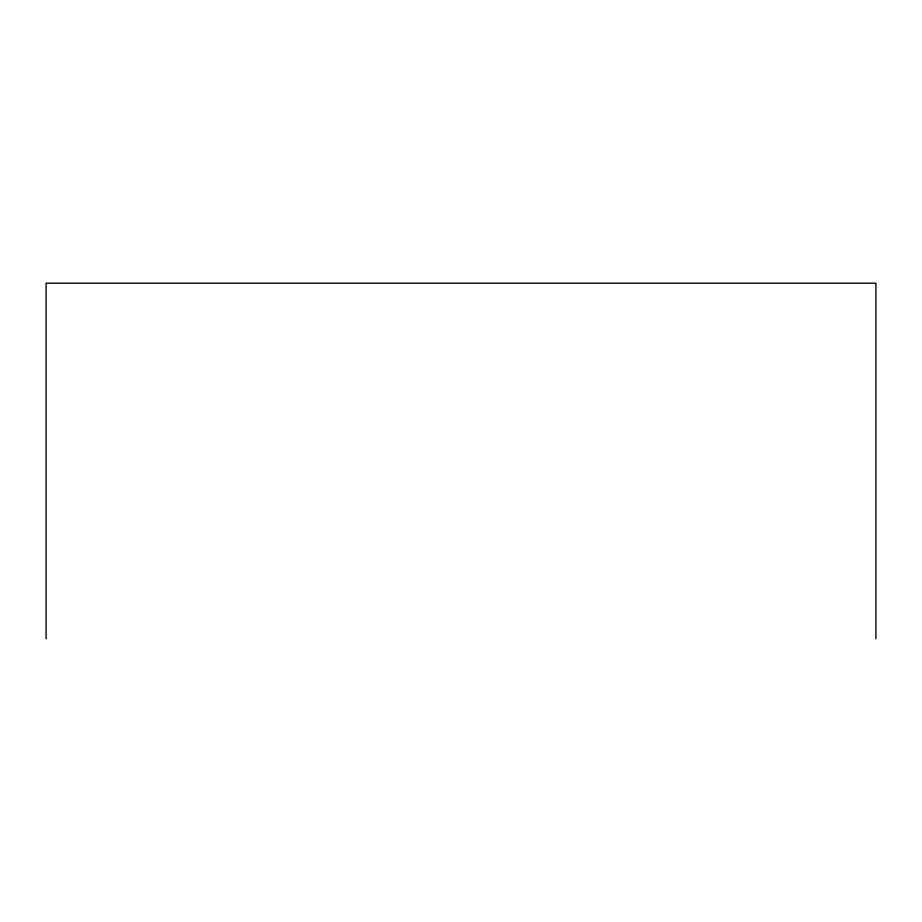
<?xml version="1.0" encoding="UTF-8"?>
<svg xmlns="http://www.w3.org/2000/svg" width="922" height="922" viewBox="0 0 922 922"><rect width="100%" height="100%" fill="white"/><g stroke="black" fill="none" stroke-linecap="round" stroke-linejoin="round"><path stroke-width="1.38" d="M875.9 638.785L875.9 283.215L46.1 283.215L46.1 638.785"/></g></svg>
